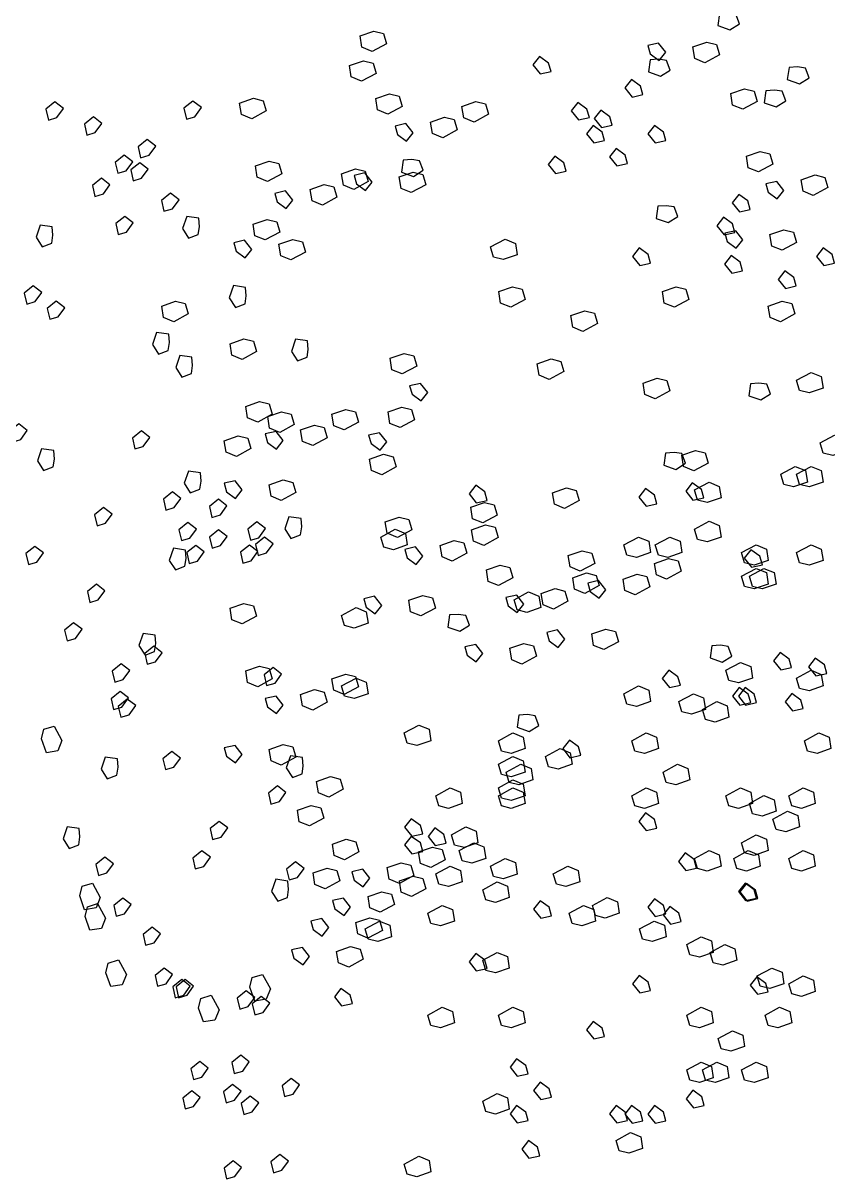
# Model space of a CAD drawing. Header units: millimetres. Extents: x 42.8 to 56.1, y 231.3 to 241.4.
# Drawn here: x 44.443 to 45.802, y 233.408 to 235.36 of the extents above; entities that cross this region are included whole.
import ezdxf

# ---------------------------------------------------------------- set-up
doc = ezdxf.new("R2010")
doc.units = ezdxf.units.MM
doc.layers.add('arbres', color=7, linetype='Continuous')

# ---------------------------------------------------------------- blocks, each defined once
blk = doc.blocks.new('arbre4')
at = {"layer": 'arbres'}
for points in [[(45.6194, 235.376), (45.6163, 235.3556), (45.6367, 235.3485), (45.653, 235.3586), (45.6469, 235.3749), (45.6337, 235.377)], [(45.057, 235.3251), (45.0326, 235.3119), (45.0152, 235.319), (45.0122, 235.3384), (45.0356, 235.3465), (45.0519, 235.3425)], [(45.5175, 235.2966), (45.5287, 235.3108), (45.5164, 235.3261), (45.4981, 235.322), (45.5022, 235.3078)], [(45.6191, 235.3062), (45.5946, 235.293), (45.5773, 235.3001), (45.5742, 235.3195), (45.5977, 235.3276), (45.614, 235.3235)], [(45.0393, 235.275), (45.0148, 235.2617), (44.9975, 235.2689), (44.9944, 235.2882), (45.0179, 235.2964), (45.0342, 235.2923)], [(45.3153, 235.3034), (45.3041, 235.2891), (45.3163, 235.2739), (45.3347, 235.2779), (45.3306, 235.2922)], [(45.5021, 235.2978), (45.4991, 235.2774), (45.5195, 235.2703), (45.5358, 235.2805), (45.5297, 235.2968), (45.5164, 235.2988)], [(45.7367, 235.2848), (45.7336, 235.2644), (45.754, 235.2573), (45.7703, 235.2675), (45.7642, 235.2838), (45.7509, 235.2858)], [(45.4706, 235.2646), (45.4594, 235.2503), (45.4716, 235.235), (45.4899, 235.2391), (45.4859, 235.2534)], [(45.6829, 235.2276), (45.6584, 235.2144), (45.6411, 235.2215), (45.6381, 235.2409), (45.6615, 235.249), (45.6778, 235.245)], [(45.6976, 235.2457), (45.6945, 235.2253), (45.7149, 235.2182), (45.7312, 235.2284), (45.7251, 235.2447), (45.7118, 235.2467)], [(44.5116, 235.2156), (44.4972, 235.2267), (44.482, 235.2144), (44.4862, 235.1961), (44.5005, 235.2003)], [(44.7444, 235.2171), (44.7301, 235.2282), (44.7148, 235.2159), (44.719, 235.1976), (44.7333, 235.2018)], [(44.8538, 235.2114), (44.8294, 235.1981), (44.812, 235.2053), (44.809, 235.2246), (44.8324, 235.2328), (44.8487, 235.2287)], [(45.0835, 235.2192), (45.0591, 235.206), (45.0417, 235.2131), (45.0387, 235.2325), (45.0621, 235.2406), (45.0784, 235.2366)], [(45.2292, 235.206), (45.2048, 235.1927), (45.1874, 235.1999), (45.1844, 235.2192), (45.2078, 235.2274), (45.2241, 235.2233)], [(45.38, 235.2258), (45.3688, 235.2115), (45.381, 235.1962), (45.3994, 235.2003), (45.3953, 235.2146)], [(45.4188, 235.2129), (45.4076, 235.1986), (45.4198, 235.1833), (45.4382, 235.1874), (45.4341, 235.2016)], [(44.5764, 235.1902), (44.5621, 235.2013), (44.5469, 235.189), (44.5511, 235.1706), (44.5653, 235.1748)], [(45.0909, 235.1605), (45.1021, 235.1747), (45.0898, 235.19), (45.0715, 235.186), (45.0756, 235.1717)], [(45.1762, 235.1795), (45.1518, 235.1663), (45.1345, 235.1734), (45.1314, 235.1928), (45.1548, 235.2009), (45.1711, 235.1968)], [(45.4059, 235.187), (45.3947, 235.1727), (45.4069, 235.1574), (45.4252, 235.1615), (45.4212, 235.1758)], [(45.5094, 235.187), (45.4982, 235.1727), (45.5104, 235.1574), (45.5288, 235.1615), (45.5247, 235.1758)], [(44.6672, 235.1519), (44.6529, 235.163), (44.6377, 235.1507), (44.6418, 235.1324), (44.6561, 235.1366)], [(45.4447, 235.1482), (45.4335, 235.1339), (45.4457, 235.1186), (45.4641, 235.1227), (45.46, 235.137)], [(44.6286, 235.1258), (44.6142, 235.1369), (44.599, 235.1246), (44.6032, 235.1063), (44.6174, 235.1104)], [(45.0852, 235.1285), (45.0821, 235.1081), (45.1025, 235.101), (45.1188, 235.1112), (45.1127, 235.1275), (45.0995, 235.1295)], [(45.3412, 235.1352), (45.33, 235.121), (45.3422, 235.1057), (45.3605, 235.1098), (45.3565, 235.124)], [(45.7094, 235.1217), (45.6849, 235.1085), (45.6676, 235.1156), (45.6645, 235.135), (45.688, 235.1431), (45.7043, 235.139)], [(44.6545, 235.113), (44.6402, 235.1241), (44.625, 235.1118), (44.6292, 235.0935), (44.6434, 235.0977)], [(44.8803, 235.1055), (44.8559, 235.0922), (44.8385, 235.0994), (44.8355, 235.1187), (44.8589, 235.1269), (44.8752, 235.1228)], [(45.026, 235.0922), (45.0016, 235.079), (44.9842, 235.0861), (44.9812, 235.1055), (45.0046, 235.1136), (45.0209, 235.1096)], [(45.1233, 235.0868), (45.0988, 235.0736), (45.0815, 235.0807), (45.0784, 235.1001), (45.1019, 235.1082), (45.1182, 235.1042)], [(44.59, 235.0867), (44.5757, 235.0978), (44.5605, 235.0855), (44.5647, 235.0672), (44.5789, 235.0714)], [(45.0217, 235.0772), (45.0329, 235.0914), (45.0206, 235.1067), (45.0023, 235.1026), (45.0064, 235.0884)], [(45.7167, 235.063), (45.7279, 235.0772), (45.7157, 235.0925), (45.6974, 235.0884), (45.7014, 235.0742)], [(45.8021, 235.082), (45.7776, 235.0688), (45.7603, 235.0759), (45.7573, 235.0952), (45.7807, 235.1034), (45.797, 235.0993)], [(44.7066, 235.0616), (44.6922, 235.0727), (44.677, 235.0604), (44.6812, 235.0421), (44.6955, 235.0462)], [(44.8877, 235.0467), (44.8989, 235.061), (44.8866, 235.0763), (44.8683, 235.0722), (44.8724, 235.0579)], [(44.973, 235.0658), (44.9486, 235.0525), (44.9312, 235.0596), (44.9282, 235.079), (44.9516, 235.0871), (44.9679, 235.0831)], [(45.6517, 235.0706), (45.6405, 235.0563), (45.6528, 235.041), (45.6711, 235.0451), (45.667, 235.0594)], [(45.5152, 235.0504), (45.5121, 235.03), (45.5325, 235.0229), (45.5488, 235.033), (45.5427, 235.0493), (45.5294, 235.0514)], [(44.6292, 235.0223), (44.6149, 235.0334), (44.5997, 235.0211), (44.6039, 235.0027), (44.6181, 235.0069)], [(44.74, 235.0302), (44.7196, 235.0332), (44.7126, 235.0127), (44.7229, 234.9965), (44.7392, 235.0027), (44.7411, 235.016)], [(45.6259, 235.0318), (45.6146, 235.0175), (45.6269, 235.0022), (45.6452, 235.0063), (45.6411, 235.0206)], [(44.4926, 235.0156), (44.4722, 235.0186), (44.4652, 234.9981), (44.4755, 234.9819), (44.4918, 234.9881), (44.4937, 235.0014)], [(44.8767, 235.0068), (44.8523, 234.9936), (44.8349, 235.0007), (44.8319, 235.0201), (44.8553, 235.0282), (44.8716, 235.0242)], [(45.7491, 234.9893), (45.7247, 234.9761), (45.7073, 234.9832), (45.7043, 235.0026), (45.7277, 235.0107), (45.744, 235.0067)], [(44.8185, 234.9634), (44.8297, 234.9777), (44.8174, 234.993), (44.7991, 234.9889), (44.8032, 234.9746)], [(44.9201, 234.9731), (44.8956, 234.9598), (44.8783, 234.967), (44.8752, 234.9863), (44.8987, 234.9945), (44.915, 234.9904)], [(45.2327, 234.9817), (45.2571, 234.9949), (45.2745, 234.9878), (45.2775, 234.9684), (45.2541, 234.9603), (45.2378, 234.9644)], [(45.6475, 234.9797), (45.6587, 234.9939), (45.6465, 235.0092), (45.6282, 235.0051), (45.6322, 234.9909)], [(45.4835, 234.98), (45.4723, 234.9658), (45.4845, 234.9505), (45.5029, 234.9546), (45.4988, 234.9688)], [(45.7941, 234.98), (45.7829, 234.9658), (45.7951, 234.9505), (45.8134, 234.9546), (45.8094, 234.9688)], [(45.6388, 234.9671), (45.6276, 234.9528), (45.6398, 234.9375), (45.6582, 234.9416), (45.6541, 234.9559)], [(45.7294, 234.9412), (45.7182, 234.927), (45.7304, 234.9117), (45.7487, 234.9158), (45.7447, 234.93)], [(44.4748, 234.9048), (44.4604, 234.9159), (44.4452, 234.9036), (44.4494, 234.8853), (44.4636, 234.8895)], [(44.8189, 234.9135), (44.7985, 234.9164), (44.7915, 234.896), (44.8018, 234.8797), (44.8181, 234.8859), (44.82, 234.8992)], [(45.2913, 234.8931), (45.2668, 234.8798), (45.2495, 234.887), (45.2464, 234.9063), (45.2699, 234.9145), (45.2862, 234.9104)], [(45.5676, 234.8931), (45.5432, 234.8798), (45.5258, 234.887), (45.5228, 234.9063), (45.5462, 234.9145), (45.5625, 234.9104)], [(44.5137, 234.8792), (44.4994, 234.8903), (44.4842, 234.878), (44.4884, 234.8597), (44.5026, 234.8638)], [(44.7223, 234.8687), (44.6978, 234.8555), (44.6805, 234.8626), (44.6774, 234.8819), (44.7009, 234.8901), (44.7172, 234.886)], [(45.7464, 234.8687), (45.722, 234.8555), (45.7046, 234.8626), (45.7016, 234.8819), (45.725, 234.8901), (45.7413, 234.886)], [(45.4132, 234.8525), (45.3887, 234.8392), (45.3714, 234.8463), (45.3683, 234.8657), (45.3918, 234.8738), (45.4081, 234.8698)], [(44.6892, 234.8345), (44.6688, 234.8374), (44.6618, 234.817), (44.6721, 234.8007), (44.6883, 234.8069), (44.6903, 234.8202)], [(44.8376, 234.8051), (44.8131, 234.7919), (44.7958, 234.799), (44.7927, 234.8183), (44.8162, 234.8265), (44.8325, 234.8224)], [(44.9237, 234.8229), (44.9033, 234.8259), (44.8963, 234.8054), (44.9066, 234.7892), (44.9228, 234.7954), (44.9248, 234.8087)], [(44.7285, 234.7956), (44.7081, 234.7986), (44.7011, 234.7781), (44.7114, 234.7619), (44.7276, 234.7681), (44.7296, 234.7814)], [(45.1079, 234.7804), (45.0835, 234.7672), (45.0661, 234.7743), (45.0631, 234.7937), (45.0865, 234.8018), (45.1028, 234.7978)], [(45.3563, 234.7712), (45.3318, 234.758), (45.3145, 234.7651), (45.3114, 234.7844), (45.3349, 234.7926), (45.3512, 234.7885)], [(45.5351, 234.7387), (45.5106, 234.7254), (45.4933, 234.7326), (45.4903, 234.7519), (45.5137, 234.7601), (45.53, 234.756)], [(45.7492, 234.7566), (45.7737, 234.7699), (45.791, 234.7627), (45.7941, 234.7434), (45.7706, 234.7352), (45.7543, 234.7393)], [(45.1152, 234.7217), (45.1265, 234.736), (45.1142, 234.7512), (45.0959, 234.7472), (45.1, 234.7329)], [(45.6715, 234.7508), (45.6685, 234.7304), (45.6888, 234.7233), (45.7052, 234.7335), (45.699, 234.7498), (45.6858, 234.7518)], [(44.8641, 234.6992), (44.8396, 234.6859), (44.8223, 234.6931), (44.8192, 234.7124), (44.8427, 234.7206), (44.859, 234.7165)], [(44.9011, 234.6818), (44.8767, 234.6686), (44.8593, 234.6757), (44.8563, 234.6951), (44.8797, 234.7032), (44.896, 234.6991)], [(45.0098, 234.686), (44.9853, 234.6727), (44.968, 234.6798), (44.9649, 234.6992), (44.9884, 234.7073), (45.0047, 234.7033)], [(45.1043, 234.6899), (45.0799, 234.6767), (45.0625, 234.6838), (45.0595, 234.7032), (45.0829, 234.7113), (45.0992, 234.7073)], [(44.4504, 234.6717), (44.436, 234.6829), (44.4208, 234.6705), (44.425, 234.6522), (44.4393, 234.6564)], [(44.9568, 234.6595), (44.9323, 234.6462), (44.915, 234.6534), (44.9119, 234.6727), (44.9354, 234.6809), (44.9517, 234.6768)], [(44.6574, 234.6601), (44.6431, 234.6712), (44.6279, 234.6589), (44.6321, 234.6406), (44.6463, 234.6448)], [(44.828, 234.6412), (44.8035, 234.6279), (44.7862, 234.6351), (44.7831, 234.6544), (44.8066, 234.6626), (44.8229, 234.6585)], [(44.8714, 234.6404), (44.8826, 234.6547), (44.8704, 234.67), (44.852, 234.6659), (44.8561, 234.6517)], [(45.046, 234.6384), (45.0573, 234.6527), (45.045, 234.6679), (45.0267, 234.6639), (45.0308, 234.6496)], [(45.789, 234.6507), (45.8134, 234.664), (45.8307, 234.6568), (45.8338, 234.6375), (45.8104, 234.6293), (45.7941, 234.6334)], [(44.4951, 234.6378), (44.4747, 234.6407), (44.4677, 234.6203), (44.4779, 234.604), (44.4942, 234.6103), (44.4962, 234.6235)], [(45.0733, 234.6101), (45.0488, 234.5968), (45.0315, 234.604), (45.0284, 234.6233), (45.0519, 234.6315), (45.0682, 234.6274)], [(45.5282, 234.6336), (45.5251, 234.6132), (45.5455, 234.6061), (45.5618, 234.6163), (45.5557, 234.6326), (45.5425, 234.6346)], [(45.6001, 234.6168), (45.5757, 234.6036), (45.5583, 234.6107), (45.5553, 234.6301), (45.5787, 234.6382), (45.595, 234.6341)], [(44.7428, 234.6003), (44.7224, 234.6032), (44.7154, 234.5828), (44.7256, 234.5665), (44.7419, 234.5728), (44.7439, 234.586)], [(45.7227, 234.5978), (45.7472, 234.611), (45.7645, 234.6039), (45.7676, 234.5845), (45.7441, 234.5764), (45.7278, 234.5804)], [(45.7492, 234.5978), (45.7737, 234.611), (45.791, 234.6039), (45.7941, 234.5845), (45.7706, 234.5764), (45.7543, 234.5804)], [(44.8022, 234.5571), (44.8134, 234.5714), (44.8012, 234.5867), (44.7828, 234.5826), (44.7869, 234.5683)], [(44.9038, 234.5668), (44.8793, 234.5536), (44.862, 234.5607), (44.859, 234.58), (44.8824, 234.5882), (44.8987, 234.5841)], [(45.5733, 234.5833), (45.5621, 234.5691), (45.5743, 234.5538), (45.5927, 234.5579), (45.5886, 234.5721)], [(45.577, 234.5713), (45.6015, 234.5845), (45.6188, 234.5774), (45.6219, 234.558), (45.5984, 234.5499), (45.5821, 234.554)], [(44.7098, 234.5569), (44.6955, 234.5681), (44.6803, 234.5557), (44.6845, 234.5374), (44.6987, 234.5416)], [(45.2075, 234.5791), (45.1963, 234.5648), (45.2085, 234.5496), (45.2269, 234.5536), (45.2228, 234.5679)], [(45.3822, 234.5532), (45.3577, 234.54), (45.3404, 234.5471), (45.3373, 234.5665), (45.3608, 234.5746), (45.3771, 234.5705)], [(45.4942, 234.5735), (45.483, 234.5592), (45.4952, 234.5439), (45.5136, 234.548), (45.5095, 234.5623)], [(44.7875, 234.5445), (44.7732, 234.5556), (44.758, 234.5433), (44.7621, 234.525), (44.7764, 234.5291)], [(45.244, 234.5288), (45.2195, 234.5156), (45.2022, 234.5227), (45.1991, 234.5421), (45.2226, 234.5502), (45.2389, 234.5462)], [(44.5936, 234.5303), (44.5792, 234.5414), (44.564, 234.5291), (44.5682, 234.5108), (44.5825, 234.515)], [(44.9126, 234.5232), (44.8922, 234.5261), (44.8852, 234.5057), (44.8955, 234.4894), (44.9117, 234.4957), (44.9137, 234.5089)], [(45.0998, 234.5042), (45.0753, 234.4909), (45.058, 234.4981), (45.0549, 234.5174), (45.0784, 234.5256), (45.0947, 234.5215)], [(44.736, 234.5053), (44.7217, 234.5165), (44.7065, 234.5041), (44.7107, 234.4858), (44.7249, 234.49)], [(44.7878, 234.4927), (44.7735, 234.5039), (44.7583, 234.4915), (44.7625, 234.4732), (44.7767, 234.4774)], [(44.8524, 234.5061), (44.8381, 234.5172), (44.8229, 234.5049), (44.8271, 234.4866), (44.8413, 234.4907)], [(45.0473, 234.4918), (45.0717, 234.5051), (45.089, 234.498), (45.0921, 234.4786), (45.0687, 234.4704), (45.0524, 234.4745)], [(45.2455, 234.4909), (45.221, 234.4777), (45.2037, 234.4848), (45.2006, 234.5042), (45.2241, 234.5123), (45.2404, 234.5083)], [(45.577, 234.5051), (45.6015, 234.5183), (45.6188, 234.5112), (45.6219, 234.4918), (45.5984, 234.4837), (45.5821, 234.4878)], [(44.8655, 234.4803), (44.8512, 234.4914), (44.836, 234.4791), (44.8402, 234.4608), (44.8544, 234.4649)], [(45.1925, 234.4645), (45.168, 234.4512), (45.1507, 234.4583), (45.1476, 234.4777), (45.1711, 234.4859), (45.1874, 234.4818)], [(45.4578, 234.4786), (45.4823, 234.4918), (45.4996, 234.4847), (45.5027, 234.4654), (45.4792, 234.4572), (45.4629, 234.4613)], [(45.5108, 234.4786), (45.5353, 234.4918), (45.5526, 234.4847), (45.5557, 234.4654), (45.5322, 234.4572), (45.5159, 234.4613)], [(44.4776, 234.4649), (44.4632, 234.476), (44.448, 234.4637), (44.4522, 234.4453), (44.4665, 234.4495)], [(44.7175, 234.4698), (44.6971, 234.4728), (44.6901, 234.4523), (44.7004, 234.4361), (44.7167, 234.4423), (44.7186, 234.4556)], [(44.7492, 234.4666), (44.7349, 234.4777), (44.7196, 234.4654), (44.7238, 234.4471), (44.7381, 234.4512)], [(44.8397, 234.4672), (44.8254, 234.4783), (44.8102, 234.466), (44.8144, 234.4477), (44.8286, 234.4518)], [(45.1071, 234.4454), (45.1183, 234.4597), (45.1061, 234.475), (45.0878, 234.4709), (45.0918, 234.4566)], [(45.4087, 234.4473), (45.3842, 234.434), (45.3669, 234.4412), (45.3638, 234.4605), (45.3872, 234.4687), (45.4036, 234.4646)], [(45.6565, 234.4654), (45.681, 234.4786), (45.6983, 234.4715), (45.7014, 234.4521), (45.6779, 234.444), (45.6616, 234.448)], [(45.6722, 234.4704), (45.661, 234.4561), (45.6732, 234.4408), (45.6915, 234.4449), (45.6875, 234.4592)], [(45.7492, 234.4654), (45.7737, 234.4786), (45.791, 234.4715), (45.7941, 234.4521), (45.7706, 234.444), (45.7543, 234.448)], [(45.5543, 234.4341), (45.5299, 234.4208), (45.5126, 234.4279), (45.5095, 234.4473), (45.5329, 234.4555), (45.5492, 234.4514)], [(45.2705, 234.4229), (45.246, 234.4097), (45.2287, 234.4168), (45.2256, 234.4362), (45.2491, 234.4443), (45.2654, 234.4402)], [(45.4162, 234.4097), (45.3917, 234.3964), (45.3744, 234.4036), (45.3713, 234.4229), (45.3948, 234.4311), (45.4111, 234.427)], [(45.5014, 234.4076), (45.4769, 234.3943), (45.4596, 234.4015), (45.4565, 234.4208), (45.48, 234.429), (45.4963, 234.4249)], [(45.6565, 234.4256), (45.681, 234.4389), (45.6983, 234.4318), (45.7014, 234.4124), (45.6779, 234.4042), (45.6616, 234.4083)], [(45.6698, 234.4256), (45.6942, 234.4389), (45.7115, 234.4318), (45.7146, 234.4124), (45.6912, 234.4042), (45.6749, 234.4083)], [(44.5815, 234.4008), (44.5671, 234.412), (44.5519, 234.3996), (44.5561, 234.3813), (44.5703, 234.3855)], [(45.416, 234.3885), (45.4272, 234.4028), (45.415, 234.4181), (45.3966, 234.414), (45.4007, 234.3998)], [(45.0379, 234.3621), (45.0491, 234.3764), (45.0369, 234.3917), (45.0185, 234.3876), (45.0226, 234.3733)], [(45.1395, 234.3718), (45.1151, 234.3585), (45.0977, 234.3657), (45.0947, 234.385), (45.1181, 234.3932), (45.1344, 234.3891)], [(45.2778, 234.3642), (45.289, 234.3784), (45.2768, 234.3937), (45.2584, 234.3896), (45.2625, 234.3754)], [(45.2724, 234.3859), (45.2969, 234.3992), (45.3142, 234.392), (45.3173, 234.3727), (45.2938, 234.3645), (45.2775, 234.3686)], [(45.3632, 234.3832), (45.3387, 234.37), (45.3214, 234.3771), (45.3183, 234.3964), (45.3418, 234.4046), (45.3581, 234.4005)], [(44.8376, 234.3582), (44.8131, 234.3449), (44.7958, 234.3521), (44.7927, 234.3714), (44.8162, 234.3796), (44.8325, 234.3755)], [(44.981, 234.3594), (45.0055, 234.3727), (45.0228, 234.3656), (45.0259, 234.3462), (45.0024, 234.3381), (44.9861, 234.3421)], [(44.5431, 234.3359), (44.5287, 234.347), (44.5135, 234.3347), (44.5177, 234.3164), (44.532, 234.3205)], [(45.1634, 234.3601), (45.1603, 234.3397), (45.1807, 234.3326), (45.197, 234.3428), (45.1909, 234.3591), (45.1777, 234.3611)], [(44.6664, 234.3262), (44.646, 234.3291), (44.639, 234.3087), (44.6493, 234.2924), (44.6655, 234.2986), (44.6675, 234.3119)], [(45.3468, 234.3052), (45.358, 234.3195), (45.3458, 234.3348), (45.3274, 234.3307), (45.3315, 234.3165)], [(45.4484, 234.3149), (45.4239, 234.3017), (45.4066, 234.3088), (45.4035, 234.3281), (45.427, 234.3363), (45.4433, 234.3322)], [(45.2086, 234.2809), (45.2198, 234.2951), (45.2076, 234.3104), (45.1892, 234.3063), (45.1933, 234.2921)], [(45.3102, 234.2905), (45.2857, 234.2773), (45.2684, 234.2844), (45.2654, 234.3038), (45.2888, 234.3119), (45.3051, 234.3078)], [(45.6064, 234.308), (45.6033, 234.2876), (45.6237, 234.2805), (45.64, 234.2907), (45.6339, 234.307), (45.6206, 234.309)], [(44.6782, 234.2963), (44.6639, 234.3074), (44.6487, 234.2951), (44.6529, 234.2768), (44.6671, 234.2809)], [(45.7216, 234.2968), (45.7104, 234.2825), (45.7226, 234.2672), (45.741, 234.2713), (45.7369, 234.2856)], [(44.6233, 234.2663), (44.609, 234.2774), (44.5938, 234.2651), (44.598, 234.2467), (44.6122, 234.2509)], [(44.8641, 234.2523), (44.8396, 234.239), (44.8223, 234.2462), (44.8192, 234.2655), (44.8427, 234.2737), (44.859, 234.2696)], [(44.8799, 234.2604), (44.8655, 234.2715), (44.8503, 234.2592), (44.8545, 234.2409), (44.8687, 234.245)], [(45.63, 234.2668), (45.6545, 234.28), (45.6718, 234.2729), (45.6749, 234.2535), (45.6514, 234.2454), (45.6351, 234.2495)], [(45.7809, 234.2869), (45.7697, 234.2726), (45.7819, 234.2573), (45.8003, 234.2614), (45.7962, 234.2757)], [(45.0098, 234.239), (44.9853, 234.2258), (44.968, 234.2329), (44.9649, 234.2523), (44.9884, 234.2604), (45.0047, 234.2564)], [(44.981, 234.2403), (45.0055, 234.2535), (45.0228, 234.2464), (45.0259, 234.227), (45.0024, 234.2189), (44.9861, 234.223)], [(45.5338, 234.2671), (45.5225, 234.2529), (45.5348, 234.2376), (45.5531, 234.2416), (45.549, 234.2559)], [(45.7492, 234.2535), (45.7737, 234.2668), (45.791, 234.2596), (45.7941, 234.2403), (45.7706, 234.2321), (45.7543, 234.2362)], [(44.6214, 234.2199), (44.6071, 234.231), (44.5919, 234.2187), (44.5961, 234.2004), (44.6103, 234.2046)], [(44.9568, 234.2126), (44.9323, 234.1993), (44.915, 234.2064), (44.9119, 234.2258), (44.9354, 234.234), (44.9517, 234.2299)], [(45.4578, 234.2271), (45.4823, 234.2403), (45.4996, 234.2332), (45.5027, 234.2138), (45.4792, 234.2057), (45.4629, 234.2097)], [(45.6524, 234.2375), (45.6412, 234.2232), (45.6534, 234.2079), (45.6718, 234.212), (45.6677, 234.2263)], [(45.6623, 234.2375), (45.6511, 234.2232), (45.6633, 234.2079), (45.6816, 234.212), (45.6776, 234.2263)], [(44.6336, 234.207), (44.6193, 234.2181), (44.6041, 234.2058), (44.6083, 234.1875), (44.6225, 234.1917)], [(44.8714, 234.1935), (44.8826, 234.2078), (44.8704, 234.2231), (44.852, 234.219), (44.8561, 234.2047)], [(45.5506, 234.2138), (45.575, 234.2271), (45.5923, 234.2199), (45.5954, 234.2006), (45.572, 234.1924), (45.5556, 234.1965)], [(45.5903, 234.2006), (45.6147, 234.2138), (45.6321, 234.2067), (45.6351, 234.1873), (45.6117, 234.1792), (45.5954, 234.1833)], [(45.7414, 234.2276), (45.7302, 234.2133), (45.7424, 234.198), (45.7607, 234.2021), (45.7567, 234.2164)], [(45.2806, 234.1908), (45.2776, 234.1704), (45.298, 234.1633), (45.3143, 234.1735), (45.3082, 234.1898), (45.2949, 234.1918)], [(44.4956, 234.1723), (44.509, 234.1479), (44.5019, 234.1306), (44.4826, 234.1274), (44.4743, 234.1508), (44.4783, 234.1671)], [(45.087, 234.1609), (45.1115, 234.1741), (45.1288, 234.167), (45.1318, 234.1476), (45.1084, 234.1395), (45.0921, 234.1435)], [(45.2459, 234.1476), (45.2704, 234.1609), (45.2877, 234.1537), (45.2908, 234.1344), (45.2673, 234.1262), (45.251, 234.1303)], [(45.4711, 234.1476), (45.4955, 234.1609), (45.5129, 234.1537), (45.5159, 234.1344), (45.4925, 234.1262), (45.4762, 234.1303)], [(45.7625, 234.1476), (45.7869, 234.1609), (45.8043, 234.1537), (45.8073, 234.1344), (45.7839, 234.1262), (45.7676, 234.1303)], [(44.8022, 234.1102), (44.8134, 234.1245), (44.8012, 234.1398), (44.7828, 234.1357), (44.7869, 234.1214)], [(44.9038, 234.1199), (44.8793, 234.1066), (44.862, 234.1138), (44.859, 234.1331), (44.8824, 234.1413), (44.8987, 234.1372)], [(45.3254, 234.1211), (45.3499, 234.1344), (45.3672, 234.1273), (45.3702, 234.1079), (45.3468, 234.0997), (45.3305, 234.1038)], [(45.3657, 234.1485), (45.3545, 234.1343), (45.3667, 234.119), (45.3851, 234.1231), (45.381, 234.1373)], [(44.6026, 234.1173), (44.5822, 234.1202), (44.5752, 234.0998), (44.5855, 234.0835), (44.6017, 234.0898), (44.6037, 234.103)], [(44.709, 234.1185), (44.6946, 234.1296), (44.6794, 234.1173), (44.6836, 234.099), (44.6979, 234.1032)], [(44.9151, 234.1193), (44.8947, 234.1222), (44.8877, 234.1018), (44.898, 234.0855), (44.9143, 234.0918), (44.9163, 234.105)], [(45.2459, 234.1079), (45.2704, 234.1211), (45.2877, 234.114), (45.2908, 234.0947), (45.2673, 234.0865), (45.251, 234.0906)], [(45.2592, 234.0947), (45.2836, 234.1079), (45.301, 234.1008), (45.304, 234.0814), (45.2806, 234.0733), (45.2643, 234.0773)], [(45.5241, 234.0947), (45.5485, 234.1079), (45.5659, 234.1008), (45.5689, 234.0814), (45.5455, 234.0733), (45.5292, 234.0773)], [(44.9839, 234.0657), (44.9594, 234.0524), (44.9421, 234.0596), (44.939, 234.0789), (44.9625, 234.0871), (44.9788, 234.083)], [(45.2459, 234.0682), (45.2704, 234.0814), (45.2877, 234.0743), (45.2908, 234.0549), (45.2673, 234.0468), (45.251, 234.0509)], [(44.8872, 234.0603), (44.8729, 234.0715), (44.8577, 234.0591), (44.8619, 234.0408), (44.8761, 234.045)], [(45.14, 234.0549), (45.1644, 234.0682), (45.1818, 234.0611), (45.1848, 234.0417), (45.1614, 234.0335), (45.1451, 234.0376)], [(45.2459, 234.0549), (45.2704, 234.0682), (45.2877, 234.0611), (45.2908, 234.0417), (45.2673, 234.0335), (45.251, 234.0376)], [(45.4711, 234.0549), (45.4955, 234.0682), (45.5129, 234.0611), (45.5159, 234.0417), (45.4925, 234.0335), (45.4762, 234.0376)], [(45.63, 234.0549), (45.6545, 234.0682), (45.6718, 234.0611), (45.6749, 234.0417), (45.6514, 234.0335), (45.6351, 234.0376)], [(45.6698, 234.0417), (45.6942, 234.055), (45.7115, 234.0478), (45.7146, 234.0285), (45.6912, 234.0203), (45.6749, 234.0244)], [(45.736, 234.0549), (45.7604, 234.0682), (45.7778, 234.0611), (45.7808, 234.0417), (45.7574, 234.0335), (45.7411, 234.0376)], [(44.9514, 234.0169), (44.9269, 234.0037), (44.9096, 234.0108), (44.9065, 234.0302), (44.93, 234.0383), (44.9463, 234.0342)], [(45.0988, 234.0158), (45.0875, 234.0015), (45.0998, 233.9863), (45.1181, 233.9903), (45.1141, 234.0046)], [(45.4942, 234.0257), (45.483, 234.0114), (45.4952, 233.9961), (45.5136, 234.0002), (45.5095, 234.0145)], [(45.7095, 234.0152), (45.734, 234.0285), (45.7513, 234.0213), (45.7543, 234.002), (45.7309, 233.9938), (45.7146, 233.9979)], [(44.5382, 233.9996), (44.5178, 234.0025), (44.5108, 233.9821), (44.5211, 233.9659), (44.5374, 233.9721), (44.5393, 233.9854)], [(44.7888, 234.0004), (44.7745, 234.0115), (44.7593, 233.9992), (44.7634, 233.9809), (44.7777, 233.985)], [(45.1383, 234.0003), (45.1271, 233.986), (45.1393, 233.9708), (45.1577, 233.9748), (45.1536, 233.9891)], [(45.1665, 233.9887), (45.1909, 234.002), (45.2082, 233.9949), (45.2113, 233.9755), (45.1879, 233.9674), (45.1716, 233.9714)], [(45.0104, 233.9598), (44.9859, 233.9465), (44.9686, 233.9536), (44.9655, 233.973), (44.989, 233.9812), (45.0053, 233.9771)], [(45.0988, 233.9862), (45.0875, 233.9719), (45.0998, 233.9566), (45.1181, 233.9607), (45.1141, 233.975)], [(45.6565, 233.9755), (45.681, 233.9888), (45.6983, 233.9816), (45.7014, 233.9623), (45.6779, 233.9541), (45.6616, 233.9582)], [(44.7595, 233.9508), (44.7451, 233.9619), (44.7299, 233.9496), (44.7341, 233.9312), (44.7484, 233.9354)], [(45.1561, 233.9465), (45.1316, 233.9333), (45.1143, 233.9404), (45.1112, 233.9598), (45.1347, 233.9679), (45.151, 233.9638)], [(45.1797, 233.9623), (45.2042, 233.9755), (45.2215, 233.9684), (45.2246, 233.949), (45.2011, 233.9409), (45.1848, 233.9449)], [(45.5612, 233.9582), (45.5499, 233.9439), (45.5622, 233.9286), (45.5805, 233.9327), (45.5764, 233.947)], [(45.577, 233.949), (45.6015, 233.9623), (45.6188, 233.9551), (45.6219, 233.9358), (45.5984, 233.9276), (45.5821, 233.9317)], [(45.6433, 233.949), (45.6677, 233.9623), (45.6851, 233.9551), (45.6881, 233.9358), (45.6647, 233.9276), (45.6484, 233.9317)], [(45.736, 233.949), (45.7604, 233.9623), (45.7778, 233.9551), (45.7808, 233.9358), (45.7574, 233.9276), (45.7411, 233.9317)], [(44.5958, 233.9398), (44.5815, 233.951), (44.5662, 233.9386), (44.5704, 233.9203), (44.5847, 233.9245)], [(44.9177, 233.932), (44.9034, 233.9431), (44.8882, 233.9308), (44.8924, 233.9125), (44.9066, 233.9167)], [(45.1031, 233.92), (45.0786, 233.9068), (45.0613, 233.9139), (45.0582, 233.9333), (45.0817, 233.9414), (45.098, 233.9374)], [(45.2327, 233.9358), (45.2571, 233.949), (45.2745, 233.9419), (45.2775, 233.9225), (45.2541, 233.9144), (45.2378, 233.9185)], [(44.9779, 233.911), (44.9534, 233.8978), (44.9361, 233.9049), (44.933, 233.9243), (44.9565, 233.9324), (44.9728, 233.9283)], [(45.0177, 233.901), (45.0289, 233.9153), (45.0167, 233.9306), (44.9983, 233.9265), (45.0024, 233.9122)], [(45.1236, 233.8978), (45.0991, 233.8845), (45.0818, 233.8917), (45.0787, 233.911), (45.1022, 233.9192), (45.1185, 233.9151)], [(45.14, 233.9226), (45.1644, 233.9358), (45.1818, 233.9287), (45.1848, 233.9093), (45.1614, 233.9012), (45.1451, 233.9052)], [(45.3386, 233.9226), (45.3631, 233.9358), (45.3804, 233.9287), (45.3835, 233.9093), (45.36, 233.9012), (45.3437, 233.9052)], [(44.5603, 233.9072), (44.5737, 233.8828), (44.5667, 233.8654), (44.5473, 233.8622), (44.539, 233.8856), (44.543, 233.902)], [(44.8904, 233.9107), (44.87, 233.9136), (44.863, 233.8932), (44.8733, 233.8769), (44.8896, 233.8831), (44.8915, 233.8964)], [(45.2194, 233.8961), (45.2439, 233.9093), (45.2612, 233.9022), (45.2643, 233.8828), (45.2408, 233.8747), (45.2245, 233.8788)], [(45.6623, 233.9071), (45.6511, 233.8928), (45.6633, 233.8776), (45.6816, 233.8816), (45.6776, 233.8959)], [(45.6647, 233.9065), (45.6535, 233.8922), (45.6657, 233.8769), (45.684, 233.881), (45.68, 233.8952)], [(44.6259, 233.8708), (44.6115, 233.882), (44.5963, 233.8696), (44.6005, 233.8513), (44.6148, 233.8555)], [(44.9852, 233.8523), (44.9964, 233.8665), (44.9842, 233.8818), (44.9658, 233.8777), (44.9699, 233.8635)], [(45.0706, 233.8713), (45.0461, 233.858), (45.0288, 233.8652), (45.0257, 233.8845), (45.0492, 233.8927), (45.0655, 233.8886)], [(45.4049, 233.8696), (45.4293, 233.8828), (45.4467, 233.8757), (45.4497, 233.8564), (45.4263, 233.8482), (45.41, 233.8523)], [(45.5094, 233.8806), (45.4982, 233.8663), (45.5104, 233.851), (45.5288, 233.8551), (45.5247, 233.8694)], [(44.5692, 233.8725), (44.5826, 233.8482), (44.5756, 233.8308), (44.5562, 233.8276), (44.5479, 233.851), (44.5519, 233.8673)], [(45.1267, 233.8564), (45.1512, 233.8696), (45.1685, 233.8625), (45.1716, 233.8431), (45.1481, 233.835), (45.1318, 233.839)], [(45.3163, 233.8775), (45.305, 233.8632), (45.3173, 233.8479), (45.3356, 233.852), (45.3315, 233.8663)], [(45.3651, 233.8564), (45.3896, 233.8696), (45.4069, 233.8625), (45.41, 233.8431), (45.3865, 233.835), (45.3702, 233.839)], [(45.5353, 233.8676), (45.5241, 233.8534), (45.5363, 233.8381), (45.5546, 233.8422), (45.5506, 233.8564)], [(44.9485, 233.8177), (44.9597, 233.832), (44.9475, 233.8473), (44.9291, 233.8432), (44.9332, 233.8289)], [(45.0501, 233.8274), (45.0256, 233.8141), (45.0083, 233.8213), (45.0053, 233.8406), (45.0287, 233.8488), (45.045, 233.8447)], [(45.0208, 233.8299), (45.0452, 233.8431), (45.0626, 233.836), (45.0656, 233.8166), (45.0422, 233.8085), (45.0259, 233.8126)], [(45.4843, 233.8299), (45.5088, 233.8431), (45.5261, 233.836), (45.5292, 233.8166), (45.5057, 233.8085), (45.4894, 233.8126)], [(44.6756, 233.8217), (44.6613, 233.8328), (44.6461, 233.8205), (44.6503, 233.8022), (44.6645, 233.8064)], [(45.5638, 233.8034), (45.5883, 233.8166), (45.6056, 233.8095), (45.6086, 233.7902), (45.5852, 233.782), (45.5689, 233.7861)], [(45.6035, 233.7902), (45.628, 233.8034), (45.6453, 233.7963), (45.6484, 233.7769), (45.6249, 233.7688), (45.6086, 233.7728)], [(44.916, 233.769), (44.9272, 233.7832), (44.915, 233.7985), (44.8966, 233.7944), (44.9007, 233.7802)], [(45.0176, 233.7786), (44.9931, 233.7654), (44.9758, 233.7725), (44.9727, 233.7919), (44.9962, 233.8), (45.0125, 233.7959)], [(45.2075, 233.7885), (45.1963, 233.7743), (45.2085, 233.759), (45.2269, 233.7631), (45.2228, 233.7773)], [(45.2194, 233.7769), (45.2439, 233.7902), (45.2612, 233.783), (45.2643, 233.7637), (45.2408, 233.7555), (45.2245, 233.7596)], [(44.6045, 233.7774), (44.6179, 233.753), (44.6109, 233.7356), (44.5915, 233.7324), (44.5832, 233.7558), (44.5872, 233.7722)], [(44.6958, 233.7526), (44.6815, 233.7638), (44.6663, 233.7514), (44.6705, 233.7331), (44.6847, 233.7373)], [(45.683, 233.7504), (45.7075, 233.7637), (45.7248, 233.7566), (45.7278, 233.7372), (45.7044, 233.729), (45.6881, 233.7331)], [(44.7256, 233.7331), (44.7112, 233.7442), (44.696, 233.7319), (44.7002, 233.7135), (44.7145, 233.7177)], [(44.7312, 233.7331), (44.7169, 233.7442), (44.7017, 233.7319), (44.7059, 233.7136), (44.7201, 233.7177)], [(44.8474, 233.7529), (44.8608, 233.7285), (44.8537, 233.7111), (44.8344, 233.708), (44.8261, 233.7314), (44.8301, 233.7477)], [(45.4835, 233.7512), (45.4723, 233.737), (45.4845, 233.7217), (45.5029, 233.7258), (45.4988, 233.74)], [(45.682, 233.749), (45.6708, 233.7347), (45.6831, 233.7194), (45.7014, 233.7235), (45.6973, 233.7378)], [(45.736, 233.7372), (45.7604, 233.7504), (45.7778, 233.7433), (45.7808, 233.724), (45.7574, 233.7158), (45.7411, 233.7199)], [(44.8344, 233.714), (44.8201, 233.7251), (44.8049, 233.7128), (44.8091, 233.6945), (44.8233, 233.6986)], [(44.9801, 233.7292), (44.9689, 233.715), (44.9811, 233.6997), (44.9995, 233.7038), (44.9954, 233.718)], [(44.7609, 233.7177), (44.7743, 233.6933), (44.7673, 233.6759), (44.7479, 233.6727), (44.7396, 233.6961), (44.7436, 233.7124)], [(44.8599, 233.7043), (44.8455, 233.7154), (44.8303, 233.7031), (44.8345, 233.6847), (44.8488, 233.6889)], [(45.1267, 233.6842), (45.1512, 233.6975), (45.1685, 233.6904), (45.1716, 233.671), (45.1481, 233.6628), (45.1318, 233.6669)], [(45.2459, 233.6842), (45.2704, 233.6975), (45.2877, 233.6904), (45.2908, 233.671), (45.2673, 233.6628), (45.251, 233.6669)], [(45.5638, 233.6842), (45.5883, 233.6975), (45.6056, 233.6904), (45.6086, 233.671), (45.5852, 233.6628), (45.5689, 233.6669)], [(45.6962, 233.6842), (45.7207, 233.6975), (45.738, 233.6904), (45.7411, 233.671), (45.7176, 233.6628), (45.7013, 233.6669)], [(45.4059, 233.6736), (45.3947, 233.6594), (45.4069, 233.6441), (45.4252, 233.6482), (45.4212, 233.6624)], [(45.6168, 233.6445), (45.6412, 233.6578), (45.6586, 233.6506), (45.6616, 233.6313), (45.6382, 233.6231), (45.6219, 233.6272)], [(44.7561, 233.5948), (44.7418, 233.606), (44.7266, 233.5936), (44.7308, 233.5753), (44.745, 233.5795)], [(44.8252, 233.6052), (44.8109, 233.6163), (44.7957, 233.604), (44.7999, 233.5856), (44.8141, 233.5898)], [(45.2767, 233.6106), (45.2655, 233.5964), (45.2777, 233.5811), (45.2961, 233.5852), (45.292, 233.5994)], [(45.5638, 233.5916), (45.5883, 233.6048), (45.6056, 233.5977), (45.6086, 233.5783), (45.5852, 233.5702), (45.5689, 233.5743)], [(45.5903, 233.5916), (45.6147, 233.6048), (45.6321, 233.5977), (45.6351, 233.5783), (45.6117, 233.5702), (45.5954, 233.5743)], [(45.6565, 233.5916), (45.681, 233.6048), (45.6983, 233.5977), (45.7014, 233.5783), (45.6779, 233.5702), (45.6616, 233.5743)], [(44.8114, 233.5557), (44.7971, 233.5668), (44.7819, 233.5544), (44.7861, 233.5361), (44.8003, 233.5403)], [(44.9102, 233.5662), (44.8958, 233.5773), (44.8806, 233.565), (44.8848, 233.5466), (44.8991, 233.5508)], [(45.3163, 233.5711), (45.305, 233.5568), (45.3173, 233.5416), (45.3356, 233.5456), (45.3315, 233.5599)], [(44.7423, 233.5453), (44.728, 233.5564), (44.7128, 233.5441), (44.7169, 233.5258), (44.7312, 233.53)], [(44.8412, 233.5361), (44.8268, 233.5472), (44.8116, 233.5349), (44.8158, 233.5165), (44.8301, 233.5207)], [(45.2194, 233.5386), (45.2439, 233.5519), (45.2612, 233.5447), (45.2643, 233.5254), (45.2408, 233.5172), (45.2245, 233.5213)], [(45.5741, 233.5572), (45.5629, 233.543), (45.5751, 233.5277), (45.5935, 233.5317), (45.5894, 233.546)], [(45.2767, 233.5316), (45.2655, 233.5173), (45.2777, 233.502), (45.2961, 233.5061), (45.292, 233.5204)], [(45.4448, 233.5316), (45.4336, 233.5173), (45.4458, 233.502), (45.4641, 233.5061), (45.4601, 233.5204)], [(45.4706, 233.5313), (45.4594, 233.5171), (45.4716, 233.5018), (45.4899, 233.5059), (45.4859, 233.5201)], [(45.5094, 233.5313), (45.4982, 233.5171), (45.5104, 233.5018), (45.5288, 233.5059), (45.5247, 233.5201)], [(45.2965, 233.4723), (45.2853, 233.458), (45.2975, 233.4427), (45.3159, 233.4468), (45.3118, 233.4611)], [(45.4446, 233.4724), (45.4691, 233.4857), (45.4864, 233.4785), (45.4894, 233.4592), (45.466, 233.451), (45.4497, 233.4551)], [(44.8122, 233.4271), (44.7979, 233.4383), (44.7827, 233.4259), (44.7869, 233.4076), (44.8011, 233.4118)], [(44.8912, 233.4375), (44.8769, 233.4486), (44.8617, 233.4363), (44.8659, 233.418), (44.8801, 233.4222)], [(45.087, 233.4327), (45.1115, 233.4459), (45.1288, 233.4388), (45.1318, 233.4195), (45.1084, 233.4113), (45.0921, 233.4154)]]:
    blk.add_lwpolyline(points, close=True, dxfattribs=at)

msp = doc.modelspace()

# ---------------------------------------------------------------- block references
msp.add_blockref('arbre4', (0, 0))

doc.saveas('drawing.dxf')
